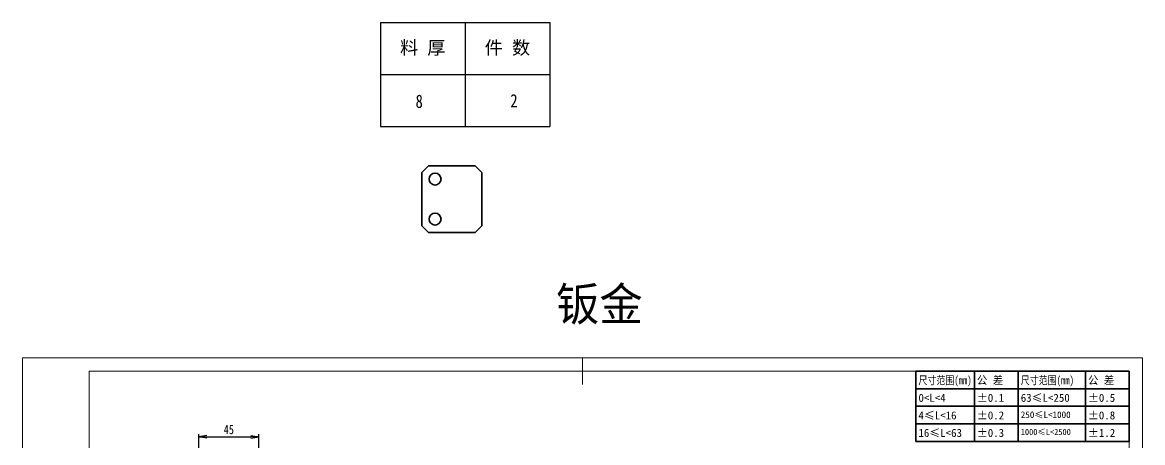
# Model space of a CAD drawing. Header units: millimetres. Extents: x -15766 to 80009, y -9701 to 15159.
# Drawn here: x 3103 to 3943, y 13784 to 14099 of the extents above; entities that cross this region are included whole.
import ezdxf
from ezdxf.enums import TextEntityAlignment as Align

# ---------------------------------------------------------------- set-up
doc = ezdxf.new("R2010")
doc.units = ezdxf.units.MM
doc.layers.get('DEFPOINTS').update_dxf_attribs({"lineweight": 18})
doc.layers.add('07', color=7, linetype='Continuous')
for name, color, linetype, lineweight in [('AM_VIS', 7, 'Continuous', 18), ('CDRAFT0', 7, 'Continuous', 18), ('title_frame', 7, 'Continuous', 18), ('word_dim', 9, 'Continuous', 18), ('尺寸线层', 3, 'Continuous', 18), ('粗实线层', 7, 'Continuous', 35), ('粗实线层_1', 7, 'Continuous', 15)]:
    doc.layers.add(name, color=color, linetype=linetype, lineweight=lineweight)
doc.styles.add('DIM', font='', dxfattribs={"width": 0.8})
doc.styles.get('DIM').set_extended_font_data('NSimSun')
doc.dimstyles.new('1-2', dxfattribs={"dimscale": 2, "dimtxt": 3.5, "dimasz": 3, "dimexe": 1, "dimexo": 0, "dimgap": 1, "dimtad": 1, "dimdsep": 46, "dimtxsty": 'DIM', "dimblk": 'OPEN', "dimcen": 0, "dimdle": 6, "dimclrd": 256, "dimclre": 256, "dimclrt": 3, "dimazin": 2, "dimtfac": 0.707107, "dimtmove": 0, "dimatfit": 3, "dimfxl": 0, "dimfrac": 2, "dimtolj": 1, "dimarcsym": 0})

# ---------------------------------------------------------------- blocks, each defined once
blk = doc.blocks.new('_OPEN')
at = {"color": 0, "linetype": 'ByBlock', "lineweight": -2}
for p, q in [((-1, 0.166667), (0, 0)), ((-1, -0.166667), (0, 0)), ((0, 0), (-1, 0))]:
    blk.add_line(p, q, dxfattribs=at)
blk = doc.blocks.new('*D728')
at = {"layer": 'DEFPOINTS', "color": 0, "transparency": 16777216}
for p in [(3280.3, 13788.47), (3235.3, 13727.86), (3280.3, 13727.86)]:
    blk.add_point(p, dxfattribs=at)
at = {"layer": 'word_dim', "linetype": 'Continuous', "lineweight": -2, "transparency": 16777216}
for p, q in [((3235.3, 13727.86), (3235.3, 13790.47)), ((3241.3, 13788.47), (3274.3, 13788.47)), ((3280.3, 13727.86), (3280.3, 13790.47))]:
    blk.add_line(p, q, dxfattribs=at)
at = {"layer": 'word_dim', "lineweight": -2, "transparency": 16777216, "xscale": 6, "yscale": 6, "zscale": 6, "rotation": 180}
blk.add_blockref('_OPEN', (3235.3, 13788.47), dxfattribs=at)
at = {"layer": 'word_dim', "lineweight": -2, "transparency": 16777216, "xscale": 6, "yscale": 6, "zscale": 6}
blk.add_blockref('_OPEN', (3280.3, 13788.47), dxfattribs=at)
at = {"layer": 'word_dim', "color": 3, "transparency": 16777216, "insert": (3257.8, 13793.97), "char_height": 7, "attachment_point": 5, "style": 'DIM'}
blk.add_mtext('\\A1;45', dxfattribs=at)
blk = doc.blocks.new('*X611')
at = {"layer": 'CDRAFT0'}
for p, q in [((420, 297), (0, 297)), ((0, 297), (0, 0)), ((420, 0), (420, 297)), ((0, 0), (420, 0))]:
    blk.add_line(p, q, dxfattribs=at)
at = {"layer": '粗实线层_1'}
for p, q in [((210, 297), (210, 287)), ((415, 292), (25, 292)), ((25, 292), (25, 5)), ((415, 5), (415, 292)), ((0, 148.5), (30, 148.5)), ((420, 148.5), (410, 148.5)), ((210, 0), (210, 10)), ((25, 5), (415, 5))]:
    blk.add_line(p, q, dxfattribs=at)
blk = doc.blocks.new('自由公差_1')
at = {"layer": '粗实线层'}
for p, q in [((-80, 0), (0, 0)), ((-80, 0), (-80, -26.3)), ((-58.08, 0), (-58.08, -26.3)), ((-41.64, 0), (-41.64, -26.3)), ((-16.44, 0), (-16.44, -26.3)), ((0, 0), (0, -26.3)), ((-80, -6.58), (0, -6.58)), ((-80, -13.15), (0, -13.15)), ((-80, -19.73), (0, -19.73)), ((-80, -26.3), (0, -26.3))]:
    blk.add_line(p, q, dxfattribs=at)
at = {"layer": '尺寸线层', "linetype": 'Continuous', "attachment_point": 1, "line_spacing_factor": 0.9}
for s, insert, char_height, width in [('{\\W0.8;尺寸范围(mm)}', (-79.04, -1.92), 3, 22.6032), ('公 差', (-57.12, -1.92), 3, 22.6032), ('{\\W0.8;尺寸范围(mm)}', (-40.68, -1.92), 3, 22.6032), ('公 差', (-15.48, -1.92), 3, 22.6032), ('%%P0.1', (-57.12, -8.49), 3, 12.7119), ('63≤L<250', (-40.68, -8.49), 3, 22.6032), ('%%P0.5', (-15.48, -8.49), 3, 12.5771), ('0<L<4', (-79.04, -8.49), 3, 22.6032), ('4≤L<16', (-79.04, -15.07), 3, 22.6032), ('%%P0.2', (-57.12, -15.07), 3, 12.4769), ('250≤L<1000', (-40.68, -15.07), 2.5, 22.6032), ('%%P0.8', (-15.48, -15.07), 3, 13.0759), ('16≤L<63', (-79.04, -21.64), 3, 22.6032), ('%%P0.3', (-57.12, -21.64), 3, 12.7119), ('1000≤L<2500', (-40.68, -21.64), 2.3, 22.6032), ('%%P1.2', (-15.48, -21.64), 3, 12.8764)]:
    blk.add_mtext(s, dxfattribs=dict(at, insert=insert, char_height=char_height, width=width))
blk = doc.blocks.new('*T2185')
at = {"color": 0, "linetype": 'ByBlock', "lineweight": -2, "transparency": 16777216}
for p, q in [((0, 0), (127, 0)), ((0, 0), (0, -78)), ((63.5, 0), (63.5, -78)), ((127, 0), (127, -78)), ((0, -39), (127, -39)), ((0, -78), (127, -78))]:
    blk.add_line(p, q, dxfattribs=at)
at = {"color": 0, "transparency": 16777216, "char_height": 10, "width": 60.5, "attachment_point": 5}
for s, insert in [('{\\fSimSun|b0|i0|c134|p2;料 厚}', (31.75, -19.5)), ('{\\fSimSun|b0|i0|c134|p2;件 数}', (95.25, -19.5))]:
    blk.add_mtext(s, dxfattribs=dict(at, insert=insert))
blk = doc.blocks.new('拆图参数')
blk.add_blockref('*T2185', (-63.5, 78))
at = {"style": 'DIM', "width": 0.8}
blk.add_attdef('6', text='', height=10, dxfattribs=at).set_placement((-37.13, 18.91), align=Align.MIDDLE_LEFT)
blk.add_attdef('1', text='', height=10, dxfattribs=at).set_placement((36.65, 19.27), align=Align.MIDDLE_CENTER)

msp = doc.modelspace()

# ---------------------------------------------------------------- linework, layer by layer
at = {"layer": 'AM_VIS', "lineweight": 35}
for p, q in [((3407.45526, 13991.73755), (3402.45526, 13986.73755)), ((3402.45526, 13946.73755), (3402.45526, 13986.73755)), ((3442.45526, 13991.73755), (3407.45526, 13991.73755)), ((3442.45526, 13991.73755), (3447.45526, 13986.73755)), ((3447.45526, 13986.73755), (3447.45526, 13946.73755)), ((3407.45526, 13941.73755), (3402.45526, 13946.73755)), ((3442.45526, 13941.73755), (3447.45526, 13946.73755)), ((3407.45526, 13941.73755), (3442.45526, 13941.73755))]:
    msp.add_line(p, q, dxfattribs=at)
for centre in [(3412.45526, 13981.73755), (3412.45526, 13951.73755)]:
    msp.add_circle(centre, 4.5, dxfattribs=at)

# ---------------------------------------------------------------- block references
at = {"layer": '07'}
msp.add_blockref('拆图参数', (3434.95461, 14021.10381), dxfattribs=at).add_auto_attribs({'1': '2', '6': '8'})
at = {"layer": 'title_frame', "xscale": 2, "yscale": 2, "zscale": 2}
for name, p in [('*X611', (3103.00016, 13253.73384)), ('自由公差_1', (3933.00016, 13837.73384))]:
    msp.add_blockref(name, p, dxfattribs=at)

# ---------------------------------------------------------------- texts
at = {"layer": 'word_dim', "color": 3, "insert": (3503.15532, 13900.49355), "char_height": 25, "width": 116.6634772, "attachment_point": 1}
msp.add_mtext('钣金', dxfattribs=at)

# ---------------------------------------------------------------- dimensions: what is measured, and where the dimension line sits
at = {"layer": 'word_dim'}
dim = msp.add_linear_dim(base=(3280.29606, 13788.46619), p1=(3235.29606, 13727.85613), p2=(3280.29606, 13727.85613), dimstyle='1-2', dxfattribs=at)
dim.commit()
dim.dimension.update_dxf_attribs({"geometry": '*D728', "text_midpoint": (3257.79606, 13793.96619)})

doc.saveas('drawing.dxf')
